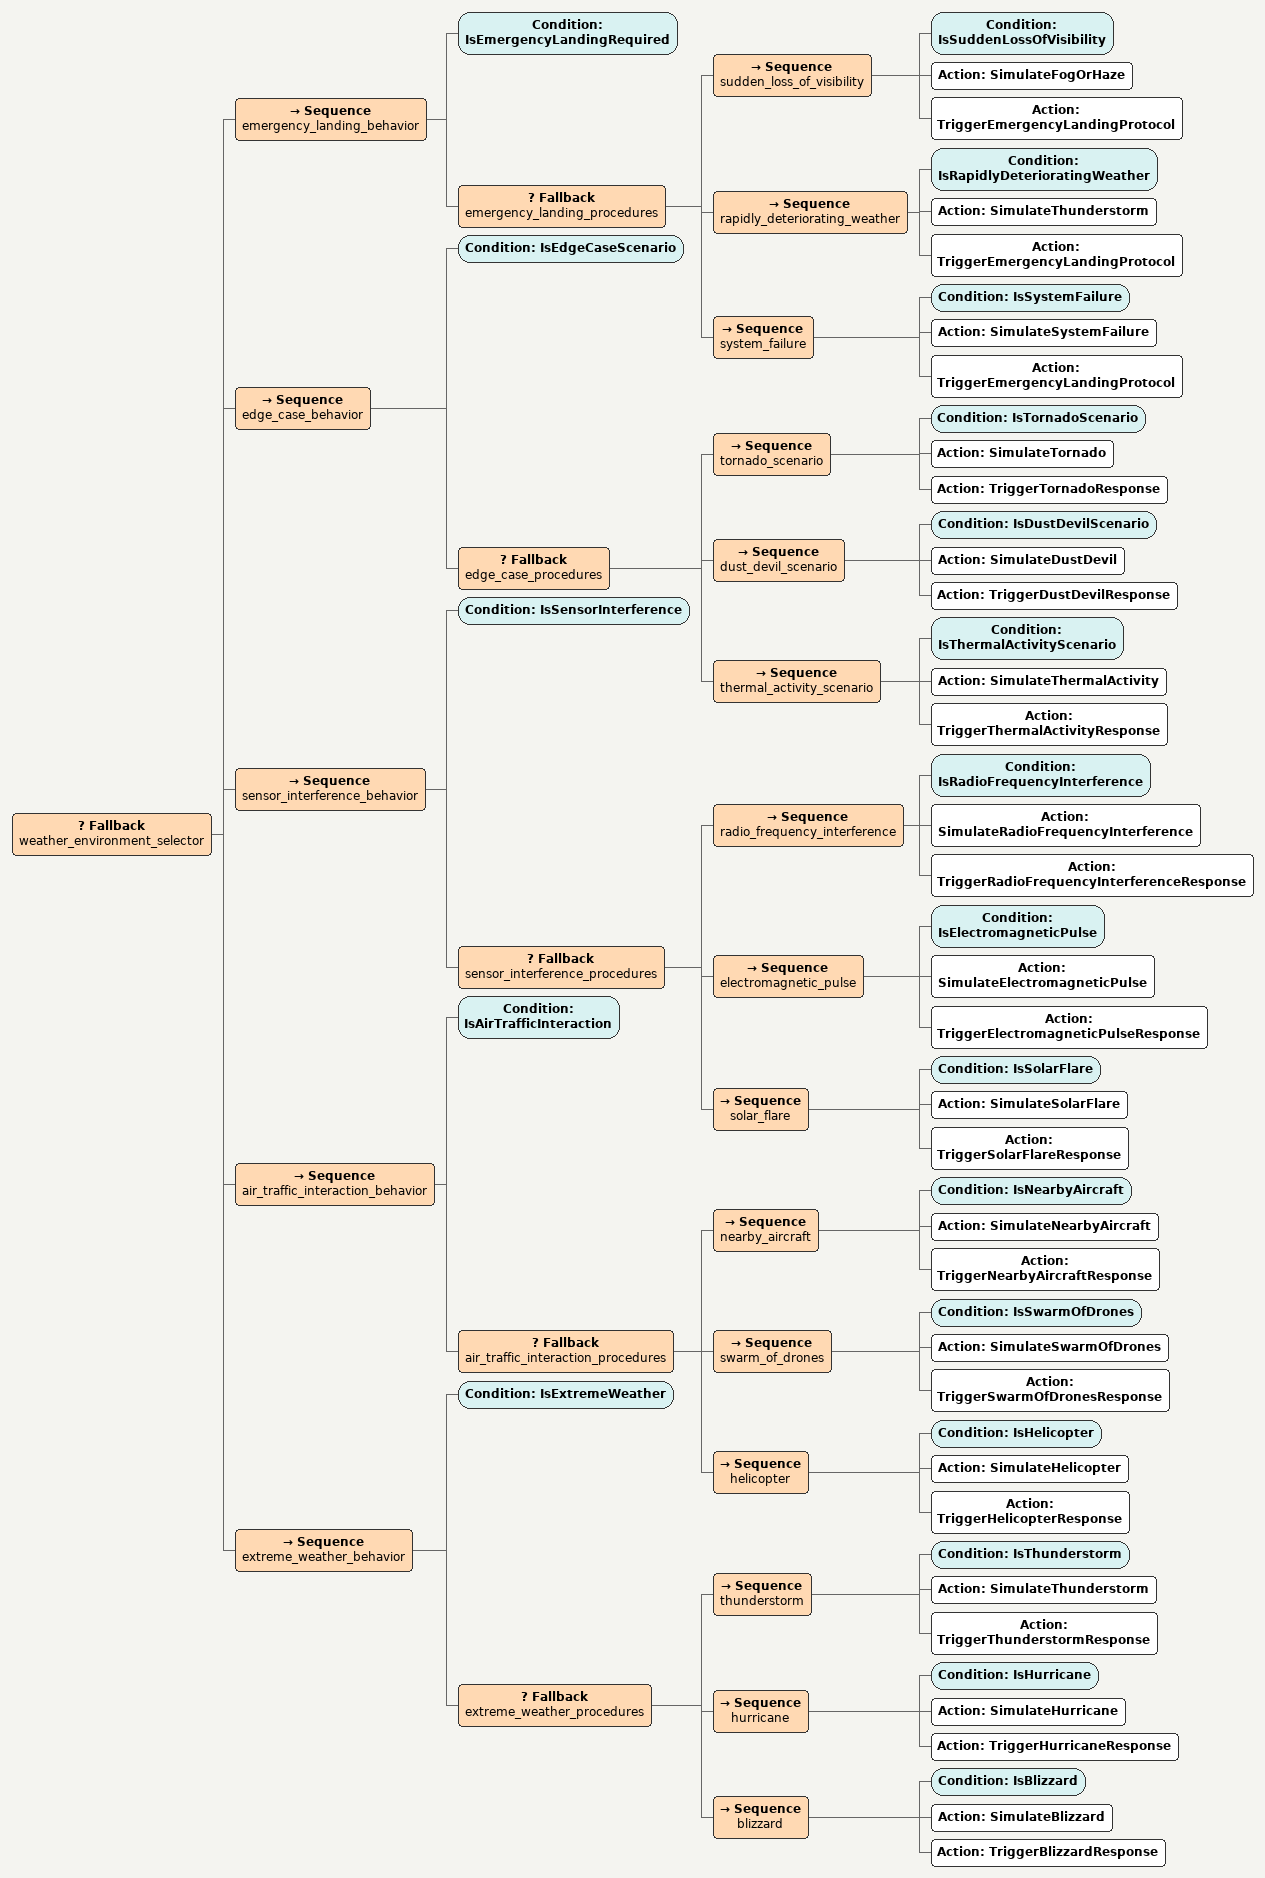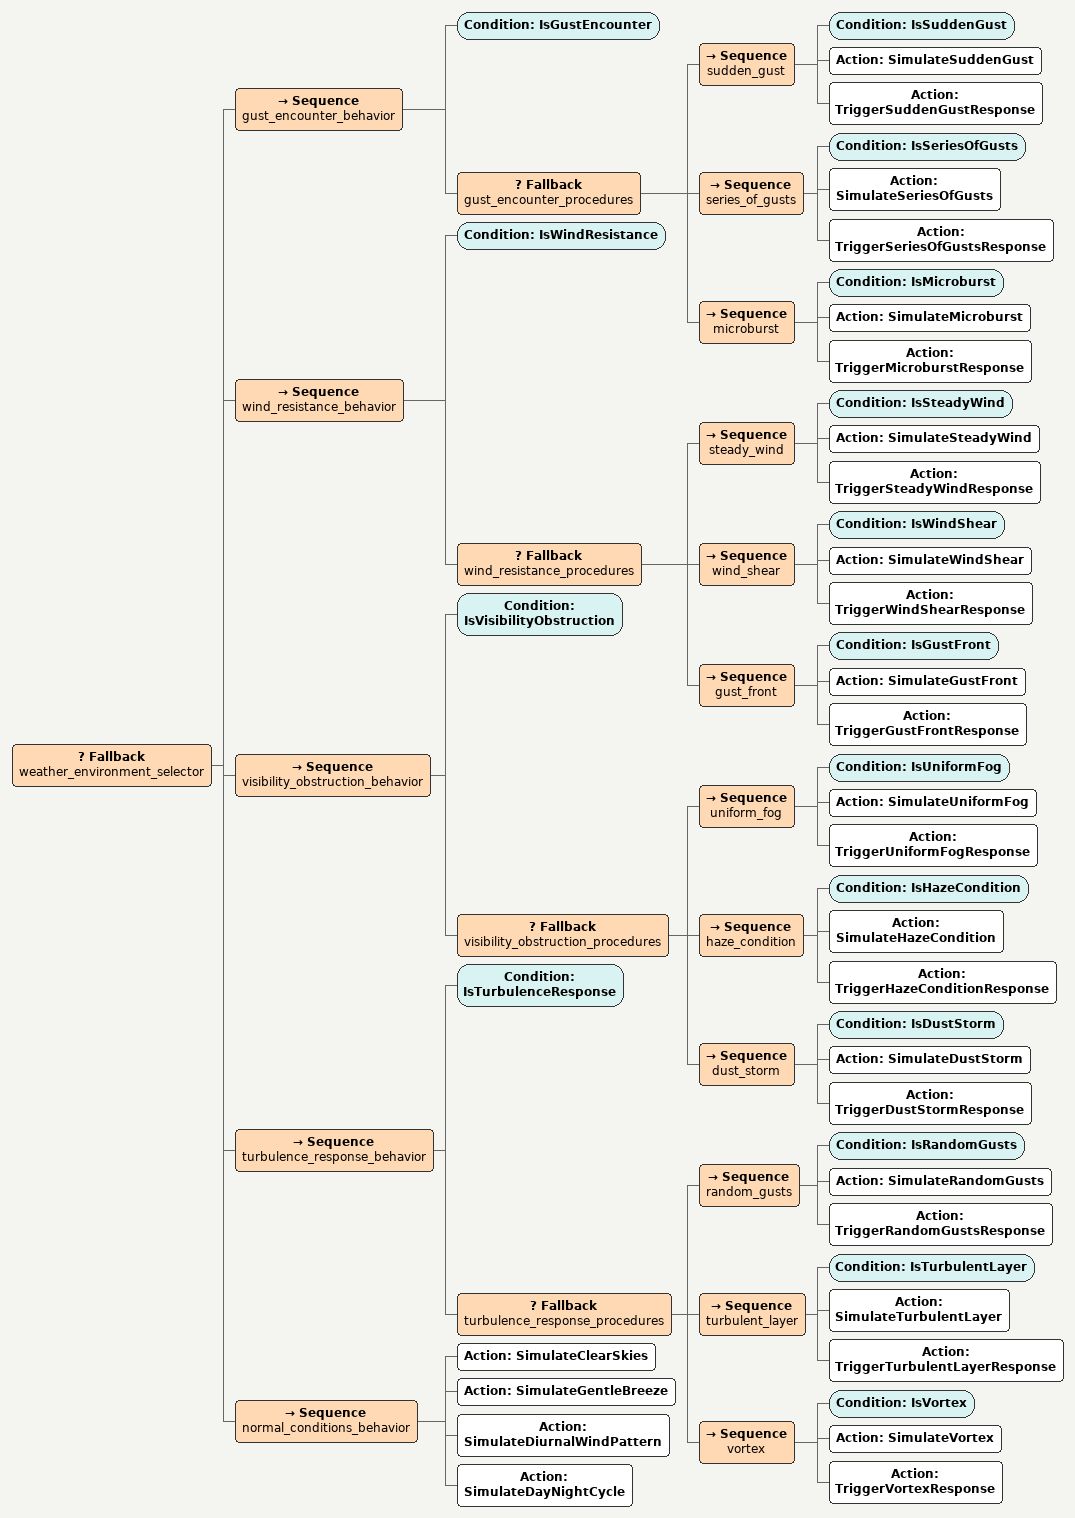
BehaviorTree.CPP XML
<Fallback name="weather_environment_selector">

  <!-- Emergency Landing Conditions: highest priority -->
  <Sequence name="emergency_landing_behavior">
    <Condition ID="IsEmergencyLandingRequired"/>
    <Fallback name="emergency_landing_procedures">
      <Sequence name="sudden_loss_of_visibility">
        <Condition ID="IsSuddenLossOfVisibility"/>
        <Action ID="SimulateFogOrHaze"/>
        <Action ID="TriggerEmergencyLandingProtocol"/>
      </Sequence>
      <Sequence name="rapidly_deteriorating_weather">
        <Condition ID="IsRapidlyDeterioratingWeather"/>
        <Action ID="SimulateThunderstorm"/>
        <Action ID="TriggerEmergencyLandingProtocol"/>
      </Sequence>
      <Sequence name="system_failure">
        <Condition ID="IsSystemFailure"/>
        <Action ID="SimulateSystemFailure"/>
        <Action ID="TriggerEmergencyLandingProtocol"/>
      </Sequence>
    </Fallback>
  </Sequence>

  <!-- Edge Case Scenarios: next priority -->
  <Sequence name="edge_case_behavior">
    <Condition ID="IsEdgeCaseScenario"/>
    <Fallback name="edge_case_procedures">
      <Sequence name="tornado_scenario">
        <Condition ID="IsTornadoScenario"/>
        <Action ID="SimulateTornado"/>
        <Action ID="TriggerTornadoResponse"/>
      </Sequence>
      <Sequence name="dust_devil_scenario">
        <Condition ID="IsDustDevilScenario"/>
        <Action ID="SimulateDustDevil"/>
        <Action ID="TriggerDustDevilResponse"/>
      </Sequence>
      <Sequence name="thermal_activity_scenario">
        <Condition ID="IsThermalActivityScenario"/>
        <Action ID="SimulateThermalActivity"/>
        <Action ID="TriggerThermalActivityResponse"/>
      </Sequence>
    </Fallback>
  </Sequence>

  <!-- Sensor Interference: next priority -->
  <Sequence name="sensor_interference_behavior">
    <Condition ID="IsSensorInterference"/>
    <Fallback name="sensor_interference_procedures">
      <Sequence name="radio_frequency_interference">
        <Condition ID="IsRadioFrequencyInterference"/>
        <Action ID="SimulateRadioFrequencyInterference"/>
        <Action ID="TriggerRadioFrequencyInterferenceResponse"/>
      </Sequence>
      <Sequence name="electromagnetic_pulse">
        <Condition ID="IsElectromagneticPulse"/>
        <Action ID="SimulateElectromagneticPulse"/>
        <Action ID="TriggerElectromagneticPulseResponse"/>
      </Sequence>
      <Sequence name="solar_flare">
        <Condition ID="IsSolarFlare"/>
        <Action ID="SimulateSolarFlare"/>
        <Action ID="TriggerSolarFlareResponse"/>
      </Sequence>
    </Fallback>
  </Sequence>

  <!-- Air Traffic Interaction: next priority -->
  <Sequence name="air_traffic_interaction_behavior">
    <Condition ID="IsAirTrafficInteraction"/>
    <Fallback name="air_traffic_interaction_procedures">
      <Sequence name="nearby_aircraft">
        <Condition ID="IsNearbyAircraft"/>
        <Action ID="SimulateNearbyAircraft"/>
        <Action ID="TriggerNearbyAircraftResponse"/>
      </Sequence>
      <Sequence name="swarm_of_drones">
        <Condition ID="IsSwarmOfDrones"/>
        <Action ID="SimulateSwarmOfDrones"/>
        <Action ID="TriggerSwarmOfDronesResponse"/>
      </Sequence>
      <Sequence name="helicopter">
        <Condition ID="IsHelicopter"/>
        <Action ID="SimulateHelicopter"/>
        <Action ID="TriggerHelicopterResponse"/>
      </Sequence>
    </Fallback>
  </Sequence>

  <!-- Extreme Weather: next priority -->
  <Sequence name="extreme_weather_behavior">
    <Condition ID="IsExtremeWeather"/>
    <Fallback name="extreme_weather_procedures">
      <Sequence name="thunderstorm">
        <Condition ID="IsThunderstorm"/>
        <Action ID="SimulateThunderstorm"/>
        <Action ID="TriggerThunderstormResponse"/>
      </Sequence>
      <Sequence name="hurricane">
        <Condition ID="IsHurricane"/>
        <Action ID="SimulateHurricane"/>
        <Action ID="TriggerHurricaneResponse"/>
      </Sequence>
      <Sequence name="blizzard">
        <Condition ID="IsBlizzard"/>
        <Action ID="SimulateBlizzard"/>
        <Action ID="TriggerBlizzardResponse"/>
      </Sequence>
    </Fallback>
  </Sequence>

</Fallback>

<Fallback name="weather_environment_selector">

  <!-- Gust Encounter: next priority -->
  <Sequence name="gust_encounter_behavior">
    <Condition ID="IsGustEncounter"/>
    <Fallback name="gust_encounter_procedures">
      <Sequence name="sudden_gust">
        <Condition ID="IsSuddenGust"/>
        <Action ID="SimulateSuddenGust"/>
        <Action ID="TriggerSuddenGustResponse"/>
      </Sequence>
      <Sequence name="series_of_gusts">
        <Condition ID="IsSeriesOfGusts"/>
        <Action ID="SimulateSeriesOfGusts"/>
        <Action ID="TriggerSeriesOfGustsResponse"/>
      </Sequence>
      <Sequence name="microburst">
        <Condition ID="IsMicroburst"/>
        <Action ID="SimulateMicroburst"/>
        <Action ID="TriggerMicroburstResponse"/>
      </Sequence>
    </Fallback>
  </Sequence>

  <!-- Wind Resistance: next priority -->
  <Sequence name="wind_resistance_behavior">
    <Condition ID="IsWindResistance"/>
    <Fallback name="wind_resistance_procedures">
      <Sequence name="steady_wind">
        <Condition ID="IsSteadyWind"/>
        <Action ID="SimulateSteadyWind"/>
        <Action ID="TriggerSteadyWindResponse"/>
      </Sequence>
      <Sequence name="wind_shear">
        <Condition ID="IsWindShear"/>
        <Action ID="SimulateWindShear"/>
        <Action ID="TriggerWindShearResponse"/>
      </Sequence>
      <Sequence name="gust_front">
        <Condition ID="IsGustFront"/>
        <Action ID="SimulateGustFront"/>
        <Action ID="TriggerGustFrontResponse"/>
      </Sequence>
    </Fallback>
  </Sequence>

  <!-- Visibility Obstruction: next priority -->
  <Sequence name="visibility_obstruction_behavior">
    <Condition ID="IsVisibilityObstruction"/>
    <Fallback name="visibility_obstruction_procedures">
      <Sequence name="uniform_fog">
        <Condition ID="IsUniformFog"/>
        <Action ID="SimulateUniformFog"/>
        <Action ID="TriggerUniformFogResponse"/>
      </Sequence>
      <Sequence name="haze_condition">
        <Condition ID="IsHazeCondition"/>
        <Action ID="SimulateHazeCondition"/>
        <Action ID="TriggerHazeConditionResponse"/>
      </Sequence>
      <Sequence name="dust_storm">
        <Condition ID="IsDustStorm"/>
        <Action ID="SimulateDustStorm"/>
        <Action ID="TriggerDustStormResponse"/>
      </Sequence>
    </Fallback>
  </Sequence>

  <!-- Turbulence Response: next priority -->
  <Sequence name="turbulence_response_behavior">
    <Condition ID="IsTurbulenceResponse"/>
    <Fallback name="turbulence_response_procedures">
      <Sequence name="random_gusts">
        <Condition ID="IsRandomGusts"/>
        <Action ID="SimulateRandomGusts"/>
        <Action ID="TriggerRandomGustsResponse"/>
      </Sequence>
      <Sequence name="turbulent_layer">
        <Condition ID="IsTurbulentLayer"/>
        <Action ID="SimulateTurbulentLayer"/>
        <Action ID="TriggerTurbulentLayerResponse"/>
      </Sequence>
      <Sequence name="vortex">
        <Condition ID="IsVortex"/>
        <Action ID="SimulateVortex"/>
        <Action ID="TriggerVortexResponse"/>
      </Sequence>
    </Fallback>
  </Sequence>

  <!-- Normal Conditions: default behavior -->
  <Sequence name="normal_conditions_behavior">
    <Action ID="SimulateClearSkies"/>
    <Action ID="SimulateGentleBreeze"/>
    <Action ID="SimulateDiurnalWindPattern"/>
    <Action ID="SimulateDayNightCycle"/>
  </Sequence>

</Fallback>
